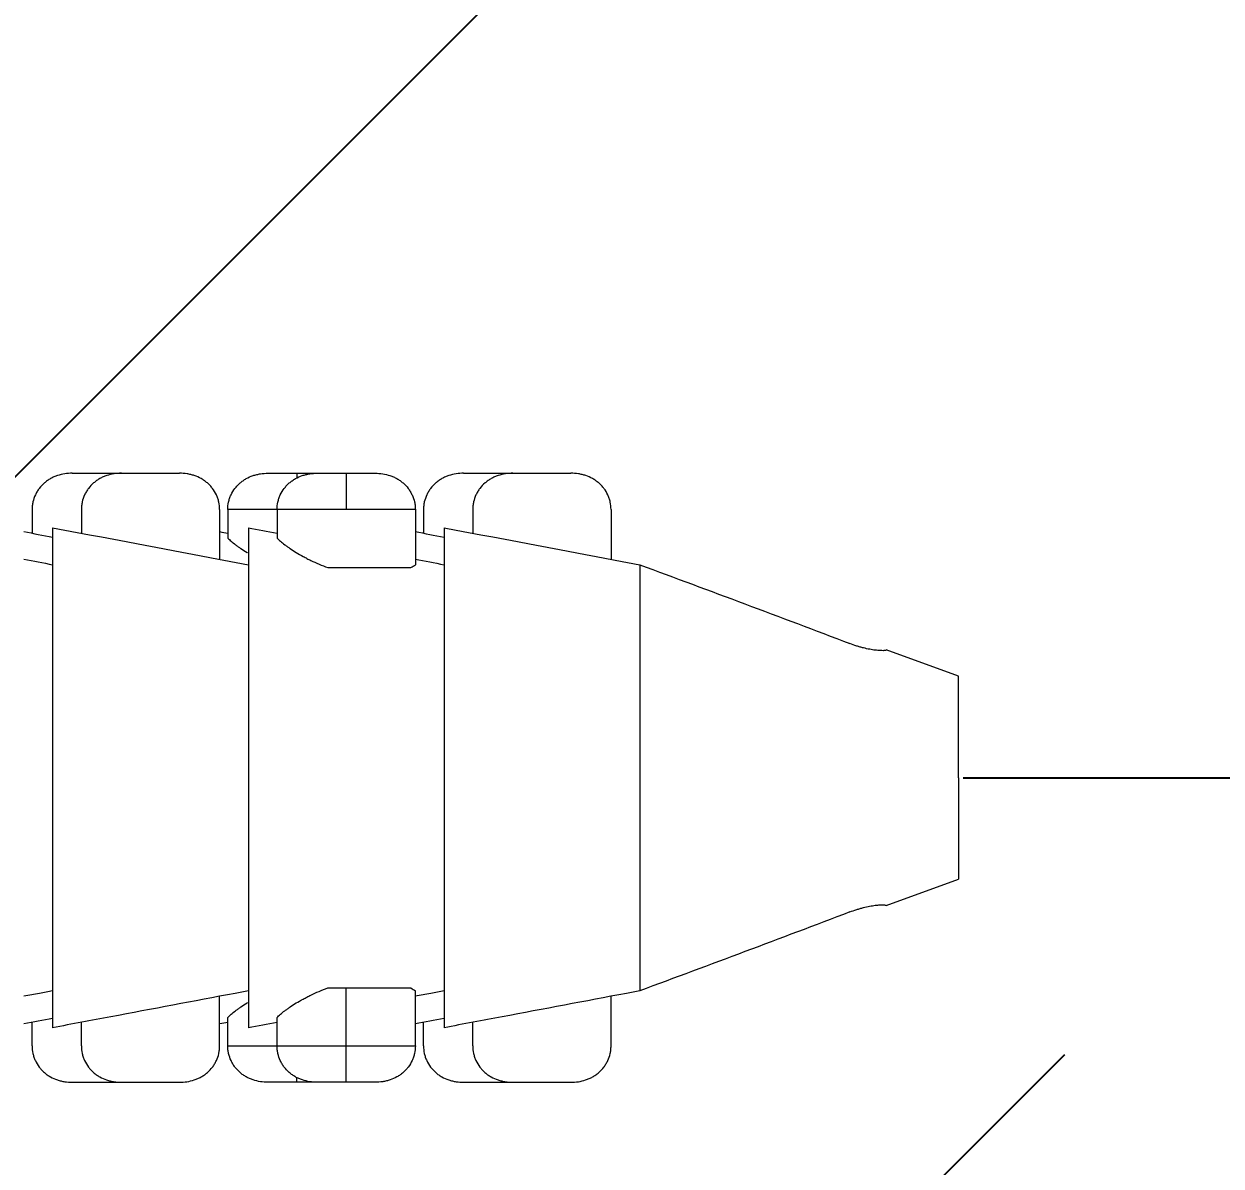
# Model space of a CAD drawing. Header units: millimetres. Extents: x 11618 to 13994, y -5897 to -2537.
# Drawn here: x 13570.53 to 13587.05, y -4683.6 to -4667.84 of the extents above; entities that cross this region are included whole.
import ezdxf

# ---------------------------------------------------------------- set-up
doc = ezdxf.new("R2010")
doc.units = ezdxf.units.MM
doc.layers.add('DIM', color=3, linetype='Continuous', lineweight=13)
doc.layers.add('hatch', color=2, linetype='Continuous')
doc.styles.get("Standard").update_dxf_attribs({"font": 'arial.ttf'})
doc.dimstyles.get("Standard").update_dxf_attribs({"dimtxt": 0.18, "dimasz": 0.18, "dimexe": 0.18, "dimexo": 0.0625, "dimgap": 0.09, "dimtad": 0, "dimtih": 1, "dimtoh": 1, "dimdec": 1, "dimdsep": 46, "dimtxsty": 'Standard', "dimcen": 0.09, "dimadec": 0, "dimazin": 0, "dimtfac": 1, "dimtdec": 1, "dimtofl": 0, "dimtmove": 0, "dimatfit": 3, "dimfxl": 1, "dimtolj": 1, "dimtzin": 0, "dimarcsym": 0})

# ---------------------------------------------------------------- blocks, each defined once
blk = doc.blocks.new('*D31')
at = {"layer": 'Defpoints', "color": 0, "transparency": 16777216}
for p in [(13571.092, -3797.14), (13583.429, -4678.241), (13722.898, -4678.241)]:
    blk.add_point(p, dxfattribs=at)
at = {"layer": 'DIM', "color": 0, "lineweight": -2, "transparency": 16777216}
for p, q in [((13571.155, -3797.14), (13723.078, -3797.14)), ((13722.898, -3815.14), (13722.898, -4228.975)), ((13722.898, -4660.241), (13722.898, -4257.355)), ((13583.491, -4678.241), (13723.078, -4678.241))]:
    blk.add_line(p, q, dxfattribs=at)
at = {"layer": 'DIM', "color": 0, "transparency": 16777216}
for points in [[(13719.898, -3815.14), (13725.898, -3815.14), (13722.898, -3797.14)], [(13719.898, -4660.241), (13725.898, -4660.241), (13722.898, -4678.241)]]:
    blk.add_solid(points, dxfattribs=at)
at = {"layer": 'DIM', "color": 3, "transparency": 16777216, "insert": (13722.898, -4243.165), "char_height": 18, "attachment_point": 5}
blk.add_mtext('\\A1;881', dxfattribs=at)
blk = doc.blocks.new('*D32')
at = {"layer": 'Defpoints', "color": 0, "transparency": 16777216}
for p in [(13723.078, -4678.241), (13723.078, -4678.241), (13583.429, -4821.241)]:
    blk.add_point(p, dxfattribs=at)
at = {"layer": 'DIM', "color": 0, "lineweight": -2, "transparency": 16777216}
for p, q in [((13723.14, -4678.241), (13723.258, -4678.241)), ((13723.078, -4696.241), (13723.078, -4735.545)), ((13723.078, -4803.241), (13723.078, -4763.938)), ((13583.491, -4821.241), (13723.258, -4821.241))]:
    blk.add_line(p, q, dxfattribs=at)
at = {"layer": 'DIM', "color": 0, "transparency": 16777216}
for points in [[(13720.078, -4696.241), (13726.078, -4696.241), (13723.078, -4678.241)], [(13720.078, -4803.241), (13726.078, -4803.241), (13723.078, -4821.241)]]:
    blk.add_solid(points, dxfattribs=at)
at = {"layer": 'DIM', "color": 3, "transparency": 16777216, "insert": (13723.078, -4749.741), "char_height": 18, "attachment_point": 5}
blk.add_mtext('\\A1;143', dxfattribs=at)

msp = doc.modelspace()

# ---------------------------------------------------------------- hatches: boundary and pattern name
at = {"layer": 'hatch'}
h = msp.add_hatch(dxfattribs=at)
h.set_pattern_fill('ANSI31', color=256, scale=5)
h.set_pattern_definition([(45, (-1601.865, 0), (-11.22532, 11.22532), [])])
h.paths.add_polyline_path([(13534.892, -5533.88), (13584.892, -5533.88), (13584.892, -3463.314), (13534.892, -3463.314)])

# ---------------------------------------------------------------- linework, layer by layer
at = {"linetype": 'Continuous', "lineweight": 18, "extrusion": (-1, -2.22045e-16, 0)}
for p, q in [((13571.199, -4674.041), (13571.879, -4674.041)), ((13571.879, -4674.041), (13572.679, -4674.041)), ((13573.899, -4674.041), (13574.299, -4674.041)), ((13574.299, -4674.041), (13574.585, -4674.041)), ((13574.579, -4674.041), (13574.979, -4674.041)), ((13574.979, -4674.041), (13575.379, -4674.041)), ((13576.599, -4674.041), (13577.279, -4674.041)), ((13577.279, -4674.041), (13578.079, -4674.041)), ((13570.645, -4674.541), (13570.645, -4674.868)), ((13571.325, -4674.541), (13571.325, -4674.868)), ((13573.233, -4674.541), (13573.233, -4675.227)), ((13573.345, -4674.541), (13573.345, -4674.935)), ((13574.025, -4674.541), (13574.025, -4674.935)), ((13575.933, -4674.541), (13575.933, -4675.303)), ((13576.045, -4674.541), (13576.045, -4674.868)), ((13576.725, -4674.541), (13576.725, -4674.868)), ((13578.633, -4674.541), (13578.633, -4675.227)), ((13570.929, -4674.793), (13570.929, -4678.241)), ((13573.629, -4674.793), (13573.629, -4678.241)), ((13576.329, -4674.793), (13576.329, -4678.241)), ((13574.727, -4675.341), (13575.871, -4675.341)), ((13579.029, -4675.302), (13579.029, -4678.241)), ((13582.429, -4676.48), (13582.429, -4676.478)), ((13583.429, -4676.841), (13582.429, -4676.478)), ((13583.429, -4678.241), (13583.429, -4676.841)), ((13570.929, -4678.241), (13570.929, -4681.689)), ((13573.629, -4678.241), (13573.629, -4681.689)), ((13576.329, -4678.241), (13576.329, -4681.689)), ((13579.029, -4678.241), (13579.029, -4681.181)), ((13583.429, -4678.241), (13583.429, -4679.641)), ((13582.429, -4680.005), (13583.429, -4679.641)), ((13582.429, -4680.002), (13582.429, -4680.005)), ((13574.727, -4681.141), (13574.979, -4681.141)), ((13574.979, -4681.141), (13575.871, -4681.141)), ((13573.233, -4681.941), (13573.233, -4681.255)), ((13575.933, -4681.941), (13575.933, -4681.18)), ((13578.633, -4681.941), (13578.633, -4681.255)), ((13570.645, -4681.941), (13570.645, -4681.615)), ((13571.325, -4681.941), (13571.325, -4681.615)), ((13573.345, -4681.941), (13573.345, -4681.548)), ((13574.025, -4681.941), (13574.025, -4681.548)), ((13576.045, -4681.941), (13576.045, -4681.615)), ((13576.725, -4681.941), (13576.725, -4681.615)), ((13571.199, -4682.441), (13571.879, -4682.441)), ((13571.879, -4682.441), (13572.679, -4682.441)), ((13574.299, -4682.441), (13573.899, -4682.441)), ((13574.579, -4682.441), (13574.299, -4682.441)), ((13574.979, -4682.441), (13574.579, -4682.441)), ((13575.379, -4682.441), (13574.979, -4682.441)), ((13576.599, -4682.441), (13577.279, -4682.441)), ((13577.279, -4682.441), (13578.079, -4682.441))]:
    msp.add_line(p, q, dxfattribs=at)
at = {"linetype": 'Continuous', "lineweight": 13, "extrusion": (-1, -2.22045e-16, 0)}
for p, q in [((13574.299, -4674.041), (13574.299, -4674.104)), ((13574.979, -4674.041), (13574.979, -4674.541)), ((13574.021, -4674.541), (13573.345, -4674.541)), ((13574.979, -4674.541), (13574.025, -4674.541)), ((13575.933, -4674.541), (13574.979, -4674.541)), ((13574.979, -4681.941), (13574.979, -4681.141)), ((13573.345, -4681.941), (13574.02, -4681.941)), ((13574.025, -4681.941), (13574.979, -4681.941)), ((13574.979, -4682.441), (13574.979, -4681.941)), ((13574.979, -4681.941), (13575.933, -4681.941)), ((13574.299, -4682.441), (13574.299, -4682.377))]:
    msp.add_line(p, q, dxfattribs=at)
at = {"linetype": 'Continuous', "lineweight": 18}
for points, knots in [([(13571.199, -4674.041), (13571.13, -4674.041), (13571.061, -4674.051), (13570.979, -4674.078), (13570.963, -4674.084), (13570.931, -4674.098), (13570.9, -4674.114), (13570.871, -4674.132), (13570.849, -4674.147), (13570.842, -4674.152), (13570.829, -4674.163), (13570.822, -4674.169), (13570.789, -4674.197), (13570.765, -4674.222), (13570.734, -4674.264), (13570.724, -4674.278), (13570.71, -4674.3), (13570.706, -4674.308), (13570.698, -4674.323), (13570.694, -4674.331), (13570.676, -4674.37), (13570.665, -4674.403), (13570.653, -4674.454), (13570.65, -4674.471), (13570.646, -4674.506), (13570.645, -4674.524), (13570.645, -4674.541)], [0, 0, 0, 0, 0.25, 0.25, 0.3125, 0.3125, 0.375, 0.4375, 0.4375, 0.46875, 0.46875, 0.5, 0.5, 0.625, 0.625, 0.6875, 0.6875, 0.71875, 0.71875, 0.75, 0.75, 0.875, 0.875, 0.9375, 0.9375, 1, 1, 1, 1]), ([(13571.879, -4674.041), (13571.809, -4674.041), (13571.741, -4674.051), (13571.658, -4674.078), (13571.642, -4674.084), (13571.61, -4674.098), (13571.579, -4674.114), (13571.55, -4674.132), (13571.529, -4674.147), (13571.522, -4674.152), (13571.508, -4674.163), (13571.501, -4674.169), (13571.468, -4674.197), (13571.445, -4674.222), (13571.413, -4674.264), (13571.403, -4674.278), (13571.39, -4674.3), (13571.386, -4674.308), (13571.377, -4674.323), (13571.373, -4674.331), (13571.355, -4674.37), (13571.344, -4674.403), (13571.333, -4674.454), (13571.33, -4674.471), (13571.326, -4674.506), (13571.325, -4674.524), (13571.325, -4674.541)], [0, 0, 0, 0, 0.25, 0.25, 0.3125, 0.3125, 0.375, 0.4375, 0.4375, 0.46875, 0.46875, 0.5, 0.5, 0.625, 0.625, 0.6875, 0.6875, 0.71875, 0.71875, 0.75, 0.75, 0.875, 0.875, 0.9375, 0.9375, 1, 1, 1, 1]), ([(13573.233, -4674.541), (13573.233, -4674.506), (13573.229, -4674.472), (13573.218, -4674.421), (13573.213, -4674.404), (13573.202, -4674.371), (13573.195, -4674.355), (13573.174, -4674.308), (13573.156, -4674.278), (13573.13, -4674.244), (13573.124, -4674.237), (13573.113, -4674.224), (13573.095, -4674.204), (13573.064, -4674.174), (13573.037, -4674.153), (13573.009, -4674.133), (13572.994, -4674.123), (13572.948, -4674.098), (13572.917, -4674.084), (13572.867, -4674.067), (13572.851, -4674.063), (13572.817, -4674.055), (13572.8, -4674.051), (13572.748, -4674.044), (13572.714, -4674.041), (13572.679, -4674.041)], [0, 0, 0, 0, 0.125, 0.125, 0.1875, 0.1875, 0.25, 0.25, 0.375, 0.375, 0.40625, 0.40625, 0.4375, 0.5, 0.5625, 0.5625, 0.625, 0.625, 0.75, 0.75, 0.8125, 0.8125, 0.875, 0.875, 1, 1, 1, 1]), ([(13573.345, -4674.541), (13573.345, -4674.506), (13573.349, -4674.472), (13573.36, -4674.421), (13573.365, -4674.404), (13573.376, -4674.371), (13573.383, -4674.355), (13573.405, -4674.308), (13573.422, -4674.278), (13573.449, -4674.244), (13573.454, -4674.237), (13573.465, -4674.224), (13573.483, -4674.204), (13573.514, -4674.174), (13573.541, -4674.153), (13573.57, -4674.133), (13573.585, -4674.123), (13573.63, -4674.098), (13573.661, -4674.084), (13573.711, -4674.067), (13573.728, -4674.063), (13573.762, -4674.055), (13573.779, -4674.051), (13573.83, -4674.044), (13573.865, -4674.041), (13573.899, -4674.041)], [0, 0, 0, 0, 0.125, 0.125, 0.1875, 0.1875, 0.25, 0.25, 0.375, 0.375, 0.40625, 0.40625, 0.4375, 0.5, 0.5625, 0.5625, 0.625, 0.625, 0.75, 0.75, 0.8125, 0.8125, 0.875, 0.875, 1, 1, 1, 1]), ([(13574.025, -4674.541), (13574.025, -4674.506), (13574.029, -4674.472), (13574.04, -4674.421), (13574.045, -4674.404), (13574.056, -4674.371), (13574.062, -4674.355), (13574.084, -4674.308), (13574.102, -4674.278), (13574.128, -4674.244), (13574.134, -4674.237), (13574.145, -4674.224), (13574.162, -4674.204), (13574.193, -4674.174), (13574.221, -4674.153), (13574.249, -4674.133), (13574.264, -4674.123), (13574.309, -4674.098), (13574.341, -4674.084), (13574.39, -4674.067), (13574.407, -4674.063), (13574.441, -4674.055), (13574.458, -4674.051), (13574.509, -4674.044), (13574.544, -4674.041), (13574.579, -4674.041)], [0, 0, 0, 0, 0.125, 0.125, 0.1875, 0.1875, 0.25, 0.25, 0.375, 0.375, 0.40625, 0.40625, 0.4375, 0.5, 0.5625, 0.5625, 0.625, 0.625, 0.75, 0.75, 0.8125, 0.8125, 0.875, 0.875, 1, 1, 1, 1]), ([(13575.379, -4674.041), (13575.449, -4674.041), (13575.517, -4674.051), (13575.599, -4674.078), (13575.616, -4674.084), (13575.647, -4674.098), (13575.678, -4674.114), (13575.708, -4674.132), (13575.729, -4674.147), (13575.736, -4674.152), (13575.75, -4674.163), (13575.757, -4674.169), (13575.79, -4674.197), (13575.813, -4674.222), (13575.845, -4674.264), (13575.854, -4674.278), (13575.868, -4674.3), (13575.872, -4674.308), (13575.88, -4674.323), (13575.884, -4674.331), (13575.903, -4674.37), (13575.914, -4674.403), (13575.925, -4674.454), (13575.928, -4674.471), (13575.932, -4674.506), (13575.933, -4674.524), (13575.933, -4674.541)], [0, 0, 0, 0, 0.25, 0.25, 0.3125, 0.3125, 0.375, 0.4375, 0.4375, 0.46875, 0.46875, 0.5, 0.5, 0.625, 0.625, 0.6875, 0.6875, 0.71875, 0.71875, 0.75, 0.75, 0.875, 0.875, 0.9375, 0.9375, 1, 1, 1, 1]), ([(13576.599, -4674.041), (13576.53, -4674.041), (13576.461, -4674.051), (13576.379, -4674.078), (13576.363, -4674.084), (13576.331, -4674.098), (13576.3, -4674.114), (13576.271, -4674.132), (13576.249, -4674.147), (13576.242, -4674.152), (13576.229, -4674.163), (13576.222, -4674.169), (13576.189, -4674.197), (13576.165, -4674.222), (13576.134, -4674.264), (13576.124, -4674.278), (13576.11, -4674.3), (13576.106, -4674.308), (13576.098, -4674.323), (13576.094, -4674.331), (13576.076, -4674.37), (13576.065, -4674.403), (13576.053, -4674.454), (13576.05, -4674.471), (13576.046, -4674.506), (13576.045, -4674.524), (13576.045, -4674.541)], [0, 0, 0, 0, 0.25, 0.25, 0.3125, 0.3125, 0.375, 0.4375, 0.4375, 0.46875, 0.46875, 0.5, 0.5, 0.625, 0.625, 0.6875, 0.6875, 0.71875, 0.71875, 0.75, 0.75, 0.875, 0.875, 0.9375, 0.9375, 1, 1, 1, 1]), ([(13577.279, -4674.041), (13577.209, -4674.041), (13577.141, -4674.051), (13577.058, -4674.078), (13577.042, -4674.084), (13577.01, -4674.098), (13576.979, -4674.114), (13576.95, -4674.132), (13576.929, -4674.147), (13576.922, -4674.152), (13576.908, -4674.163), (13576.901, -4674.169), (13576.868, -4674.197), (13576.845, -4674.222), (13576.813, -4674.264), (13576.803, -4674.278), (13576.79, -4674.3), (13576.786, -4674.308), (13576.777, -4674.323), (13576.773, -4674.331), (13576.755, -4674.37), (13576.744, -4674.403), (13576.733, -4674.454), (13576.73, -4674.471), (13576.726, -4674.506), (13576.725, -4674.524), (13576.725, -4674.541)], [0, 0, 0, 0, 0.25, 0.25, 0.3125, 0.3125, 0.375, 0.4375, 0.4375, 0.46875, 0.46875, 0.5, 0.5, 0.625, 0.625, 0.6875, 0.6875, 0.71875, 0.71875, 0.75, 0.75, 0.875, 0.875, 0.9375, 0.9375, 1, 1, 1, 1]), ([(13578.633, -4674.541), (13578.633, -4674.506), (13578.629, -4674.472), (13578.618, -4674.421), (13578.613, -4674.404), (13578.602, -4674.371), (13578.595, -4674.355), (13578.574, -4674.308), (13578.556, -4674.278), (13578.53, -4674.244), (13578.524, -4674.237), (13578.513, -4674.224), (13578.495, -4674.204), (13578.464, -4674.174), (13578.437, -4674.153), (13578.409, -4674.133), (13578.394, -4674.123), (13578.348, -4674.098), (13578.317, -4674.084), (13578.267, -4674.067), (13578.251, -4674.063), (13578.217, -4674.055), (13578.2, -4674.051), (13578.148, -4674.044), (13578.114, -4674.041), (13578.079, -4674.041)], [0, 0, 0, 0, 0.125, 0.125, 0.1875, 0.1875, 0.25, 0.25, 0.375, 0.375, 0.40625, 0.40625, 0.4375, 0.5, 0.5625, 0.5625, 0.625, 0.625, 0.75, 0.75, 0.8125, 0.8125, 0.875, 0.875, 1, 1, 1, 1]), ([(13573.345, -4674.935), (13573.359, -4674.949), (13573.374, -4674.963), (13573.41, -4674.994), (13573.43, -4675.011), (13573.464, -4675.036), (13573.475, -4675.045), (13573.5, -4675.062), (13573.513, -4675.071), (13573.553, -4675.098), (13573.581, -4675.116), (13573.614, -4675.136), (13573.616, -4675.138), (13573.619, -4675.139)], [0, 0, 0, 0, 0.244671, 0.244671, 0.489341, 0.489341, 0.611677, 0.611677, 0.734012, 0.734012, 0.978683, 0.978683, 1, 1, 1, 1]), ([(13574.025, -4674.935), (13574.038, -4674.949), (13574.054, -4674.963), (13574.089, -4674.994), (13574.109, -4675.011), (13574.143, -4675.036), (13574.155, -4675.045), (13574.179, -4675.062), (13574.192, -4675.071), (13574.232, -4675.098), (13574.26, -4675.116), (13574.32, -4675.153), (13574.352, -4675.171), (13574.403, -4675.198), (13574.42, -4675.207), (13574.455, -4675.226), (13574.473, -4675.235), (13574.528, -4675.261), (13574.566, -4675.278), (13574.644, -4675.311), (13574.685, -4675.326), (13574.727, -4675.341)], [0, 0, 0, 0, 0.125, 0.125, 0.25, 0.25, 0.3125, 0.3125, 0.375, 0.375, 0.5, 0.5, 0.625, 0.625, 0.6875, 0.6875, 0.75, 0.75, 0.875, 0.875, 1, 1, 1, 1]), ([(13579.029, -4675.302), (13579.513, -4675.481), (13579.997, -4675.662), (13580.964, -4676.024), (13581.447, -4676.206), (13581.929, -4676.391)], [0, 0, 0, 0, 0.5, 0.5, 1, 1, 1, 1]), ([(13582.429, -4676.48), (13582.429, -4676.482), (13582.426, -4676.484), (13582.416, -4676.486), (13582.412, -4676.486), (13582.402, -4676.487), (13582.396, -4676.488), (13582.377, -4676.488), (13582.361, -4676.488), (13582.338, -4676.487), (13582.333, -4676.486), (13582.323, -4676.486), (13582.318, -4676.485), (13582.301, -4676.484), (13582.29, -4676.483), (13582.255, -4676.478), (13582.229, -4676.475), (13582.174, -4676.464), (13582.145, -4676.458), (13582.1, -4676.446), (13582.085, -4676.442), (13582.054, -4676.433), (13582.038, -4676.429), (13581.991, -4676.414), (13581.96, -4676.403), (13581.929, -4676.391)], [0, 0, 0, 0, 0.125, 0.125, 0.1875, 0.1875, 0.25, 0.25, 0.375, 0.375, 0.40625, 0.40625, 0.4375, 0.4375, 0.5, 0.5, 0.625, 0.625, 0.75, 0.75, 0.8125, 0.8125, 0.875, 0.875, 1, 1, 1, 1]), ([(13581.929, -4680.092), (13581.447, -4680.276), (13580.964, -4680.458), (13579.997, -4680.821), (13579.513, -4681.001), (13579.029, -4681.181)], [0, 0, 0, 0, 0.5, 0.5, 1, 1, 1, 1]), ([(13581.929, -4680.092), (13581.96, -4680.08), (13581.991, -4680.069), (13582.038, -4680.054), (13582.053, -4680.049), (13582.084, -4680.04), (13582.099, -4680.036), (13582.145, -4680.025), (13582.173, -4680.018), (13582.215, -4680.011), (13582.228, -4680.008), (13582.254, -4680.004), (13582.266, -4680.002), (13582.302, -4679.998), (13582.323, -4679.996), (13582.347, -4679.995), (13582.351, -4679.995), (13582.36, -4679.995), (13582.372, -4679.994), (13582.39, -4679.994), (13582.402, -4679.995), (13582.411, -4679.996), (13582.416, -4679.997), (13582.426, -4679.998), (13582.429, -4680), (13582.429, -4680.002)], [0, 0, 0, 0, 0.125, 0.125, 0.1875, 0.1875, 0.25, 0.25, 0.375, 0.375, 0.4375, 0.4375, 0.5, 0.5, 0.625, 0.625, 0.65625, 0.65625, 0.6875, 0.75, 0.8125, 0.8125, 0.875, 0.875, 1, 1, 1, 1]), ([(13574.025, -4681.548), (13574.038, -4681.534), (13574.054, -4681.519), (13574.089, -4681.488), (13574.109, -4681.472), (13574.143, -4681.446), (13574.155, -4681.438), (13574.179, -4681.42), (13574.192, -4681.411), (13574.232, -4681.384), (13574.26, -4681.366), (13574.32, -4681.33), (13574.352, -4681.311), (13574.403, -4681.284), (13574.42, -4681.275), (13574.455, -4681.257), (13574.473, -4681.248), (13574.528, -4681.221), (13574.566, -4681.204), (13574.644, -4681.172), (13574.685, -4681.156), (13574.727, -4681.141)], [0, 0, 0, 0, 0.125, 0.125, 0.25, 0.25, 0.3125, 0.3125, 0.375, 0.375, 0.5, 0.5, 0.625, 0.625, 0.6875, 0.6875, 0.75, 0.75, 0.875, 0.875, 1, 1, 1, 1]), ([(13570.929, -4681.181), (13570.868, -4681.192), (13570.807, -4681.204), (13570.675, -4681.228), (13570.604, -4681.242), (13570.533, -4681.255)], [0, 0, 0, 0, 0.459752, 0.459752, 1, 1, 1, 1]), ([(13573.629, -4681.181), (13573.568, -4681.192), (13573.507, -4681.204), (13572.875, -4681.323), (13572.303, -4681.431), (13571.464, -4681.589), (13571.196, -4681.639), (13570.929, -4681.689)], [0, 0, 0, 0, 0.067447, 0.067447, 0.702741, 0.702741, 1, 1, 1, 1]), ([(13576.329, -4681.181), (13576.268, -4681.192), (13576.207, -4681.204), (13576.075, -4681.228), (13576.004, -4681.242), (13575.933, -4681.255)], [0, 0, 0, 0, 0.459752, 0.459752, 1, 1, 1, 1]), ([(13579.029, -4681.181), (13578.968, -4681.192), (13578.907, -4681.204), (13578.275, -4681.323), (13577.703, -4681.431), (13576.864, -4681.589), (13576.596, -4681.639), (13576.329, -4681.689)], [0, 0, 0, 0, 0.067447, 0.067447, 0.702741, 0.702741, 1, 1, 1, 1]), ([(13573.345, -4681.548), (13573.359, -4681.534), (13573.374, -4681.519), (13573.41, -4681.488), (13573.43, -4681.472), (13573.464, -4681.446), (13573.475, -4681.438), (13573.5, -4681.42), (13573.513, -4681.411), (13573.553, -4681.384), (13573.581, -4681.366), (13573.614, -4681.346), (13573.616, -4681.345), (13573.619, -4681.343)], [0, 0, 0, 0, 0.244671, 0.244671, 0.489341, 0.489341, 0.611677, 0.611677, 0.734012, 0.734012, 0.978683, 0.978683, 1, 1, 1, 1]), ([(13570.645, -4681.941), (13570.645, -4681.976), (13570.649, -4682.011), (13570.66, -4682.061), (13570.665, -4682.078), (13570.676, -4682.111), (13570.683, -4682.127), (13570.705, -4682.174), (13570.722, -4682.204), (13570.749, -4682.239), (13570.754, -4682.245), (13570.765, -4682.259), (13570.783, -4682.278), (13570.814, -4682.308), (13570.841, -4682.33), (13570.87, -4682.35), (13570.885, -4682.359), (13570.93, -4682.384), (13570.961, -4682.398), (13571.011, -4682.415), (13571.028, -4682.42), (13571.062, -4682.428), (13571.079, -4682.431), (13571.13, -4682.439), (13571.165, -4682.441), (13571.199, -4682.441)], [0, 0, 0, 0, 0.125, 0.125, 0.1875, 0.1875, 0.25, 0.25, 0.375, 0.375, 0.40625, 0.40625, 0.4375, 0.5, 0.5625, 0.5625, 0.625, 0.625, 0.75, 0.75, 0.8125, 0.8125, 0.875, 0.875, 1, 1, 1, 1]), ([(13571.325, -4681.941), (13571.325, -4681.976), (13571.329, -4682.011), (13571.34, -4682.061), (13571.345, -4682.078), (13571.356, -4682.111), (13571.362, -4682.127), (13571.384, -4682.174), (13571.402, -4682.204), (13571.428, -4682.239), (13571.434, -4682.245), (13571.445, -4682.259), (13571.462, -4682.278), (13571.493, -4682.308), (13571.521, -4682.33), (13571.549, -4682.35), (13571.564, -4682.359), (13571.609, -4682.384), (13571.641, -4682.398), (13571.69, -4682.415), (13571.707, -4682.42), (13571.741, -4682.428), (13571.758, -4682.431), (13571.809, -4682.439), (13571.844, -4682.441), (13571.879, -4682.441)], [0, 0, 0, 0, 0.125, 0.125, 0.1875, 0.1875, 0.25, 0.25, 0.375, 0.375, 0.40625, 0.40625, 0.4375, 0.5, 0.5625, 0.5625, 0.625, 0.625, 0.75, 0.75, 0.8125, 0.8125, 0.875, 0.875, 1, 1, 1, 1]), ([(13572.679, -4682.441), (13572.749, -4682.441), (13572.817, -4682.432), (13572.899, -4682.404), (13572.916, -4682.398), (13572.947, -4682.384), (13572.978, -4682.368), (13573.008, -4682.35), (13573.029, -4682.335), (13573.036, -4682.33), (13573.05, -4682.319), (13573.057, -4682.314), (13573.09, -4682.285), (13573.113, -4682.26), (13573.145, -4682.219), (13573.154, -4682.204), (13573.168, -4682.182), (13573.172, -4682.174), (13573.18, -4682.159), (13573.184, -4682.151), (13573.203, -4682.112), (13573.214, -4682.079), (13573.225, -4682.028), (13573.228, -4682.011), (13573.232, -4681.976), (13573.233, -4681.959), (13573.233, -4681.941)], [0, 0, 0, 0, 0.25, 0.25, 0.3125, 0.3125, 0.375, 0.4375, 0.4375, 0.46875, 0.46875, 0.5, 0.5, 0.625, 0.625, 0.6875, 0.6875, 0.71875, 0.71875, 0.75, 0.75, 0.875, 0.875, 0.9375, 0.9375, 1, 1, 1, 1]), ([(13573.899, -4682.441), (13573.83, -4682.441), (13573.761, -4682.432), (13573.679, -4682.404), (13573.663, -4682.398), (13573.631, -4682.384), (13573.6, -4682.368), (13573.571, -4682.35), (13573.549, -4682.335), (13573.542, -4682.33), (13573.529, -4682.319), (13573.522, -4682.314), (13573.489, -4682.285), (13573.465, -4682.26), (13573.434, -4682.219), (13573.424, -4682.204), (13573.41, -4682.182), (13573.406, -4682.174), (13573.398, -4682.159), (13573.394, -4682.151), (13573.376, -4682.112), (13573.365, -4682.079), (13573.353, -4682.028), (13573.35, -4682.011), (13573.346, -4681.976), (13573.345, -4681.959), (13573.345, -4681.941)], [0, 0, 0, 0, 0.25, 0.25, 0.3125, 0.3125, 0.375, 0.4375, 0.4375, 0.46875, 0.46875, 0.5, 0.5, 0.625, 0.625, 0.6875, 0.6875, 0.71875, 0.71875, 0.75, 0.75, 0.875, 0.875, 0.9375, 0.9375, 1, 1, 1, 1]), ([(13574.579, -4682.441), (13574.509, -4682.441), (13574.441, -4682.432), (13574.358, -4682.404), (13574.342, -4682.398), (13574.31, -4682.384), (13574.279, -4682.368), (13574.25, -4682.35), (13574.229, -4682.335), (13574.222, -4682.33), (13574.208, -4682.319), (13574.201, -4682.314), (13574.168, -4682.285), (13574.145, -4682.26), (13574.113, -4682.219), (13574.103, -4682.204), (13574.09, -4682.182), (13574.086, -4682.174), (13574.077, -4682.159), (13574.073, -4682.151), (13574.055, -4682.112), (13574.044, -4682.079), (13574.033, -4682.028), (13574.03, -4682.011), (13574.026, -4681.976), (13574.025, -4681.959), (13574.025, -4681.941)], [0, 0, 0, 0, 0.25, 0.25, 0.3125, 0.3125, 0.375, 0.4375, 0.4375, 0.46875, 0.46875, 0.5, 0.5, 0.625, 0.625, 0.6875, 0.6875, 0.71875, 0.71875, 0.75, 0.75, 0.875, 0.875, 0.9375, 0.9375, 1, 1, 1, 1]), ([(13575.933, -4681.941), (13575.933, -4681.976), (13575.929, -4682.011), (13575.918, -4682.061), (13575.913, -4682.078), (13575.902, -4682.111), (13575.895, -4682.127), (13575.874, -4682.174), (13575.856, -4682.204), (13575.83, -4682.239), (13575.824, -4682.245), (13575.813, -4682.259), (13575.795, -4682.278), (13575.764, -4682.308), (13575.737, -4682.33), (13575.709, -4682.35), (13575.694, -4682.359), (13575.648, -4682.384), (13575.617, -4682.398), (13575.567, -4682.415), (13575.551, -4682.42), (13575.517, -4682.428), (13575.5, -4682.431), (13575.448, -4682.439), (13575.414, -4682.441), (13575.379, -4682.441)], [0, 0, 0, 0, 0.125, 0.125, 0.1875, 0.1875, 0.25, 0.25, 0.375, 0.375, 0.40625, 0.40625, 0.4375, 0.5, 0.5625, 0.5625, 0.625, 0.625, 0.75, 0.75, 0.8125, 0.8125, 0.875, 0.875, 1, 1, 1, 1]), ([(13576.045, -4681.941), (13576.045, -4681.976), (13576.049, -4682.011), (13576.06, -4682.061), (13576.065, -4682.078), (13576.076, -4682.111), (13576.083, -4682.127), (13576.105, -4682.174), (13576.122, -4682.204), (13576.149, -4682.239), (13576.154, -4682.245), (13576.165, -4682.259), (13576.183, -4682.278), (13576.214, -4682.308), (13576.241, -4682.33), (13576.27, -4682.35), (13576.285, -4682.359), (13576.33, -4682.384), (13576.361, -4682.398), (13576.411, -4682.415), (13576.428, -4682.42), (13576.462, -4682.428), (13576.479, -4682.431), (13576.53, -4682.439), (13576.565, -4682.441), (13576.599, -4682.441)], [0, 0, 0, 0, 0.125, 0.125, 0.1875, 0.1875, 0.25, 0.25, 0.375, 0.375, 0.40625, 0.40625, 0.4375, 0.5, 0.5625, 0.5625, 0.625, 0.625, 0.75, 0.75, 0.8125, 0.8125, 0.875, 0.875, 1, 1, 1, 1]), ([(13576.725, -4681.941), (13576.725, -4681.976), (13576.729, -4682.011), (13576.74, -4682.061), (13576.745, -4682.078), (13576.756, -4682.111), (13576.762, -4682.127), (13576.784, -4682.174), (13576.802, -4682.204), (13576.828, -4682.239), (13576.834, -4682.245), (13576.845, -4682.259), (13576.862, -4682.278), (13576.893, -4682.308), (13576.921, -4682.33), (13576.949, -4682.35), (13576.964, -4682.359), (13577.009, -4682.384), (13577.041, -4682.398), (13577.09, -4682.415), (13577.107, -4682.42), (13577.141, -4682.428), (13577.158, -4682.431), (13577.209, -4682.439), (13577.244, -4682.441), (13577.279, -4682.441)], [0, 0, 0, 0, 0.125, 0.125, 0.1875, 0.1875, 0.25, 0.25, 0.375, 0.375, 0.40625, 0.40625, 0.4375, 0.5, 0.5625, 0.5625, 0.625, 0.625, 0.75, 0.75, 0.8125, 0.8125, 0.875, 0.875, 1, 1, 1, 1]), ([(13578.079, -4682.441), (13578.149, -4682.441), (13578.217, -4682.432), (13578.299, -4682.404), (13578.316, -4682.398), (13578.347, -4682.384), (13578.378, -4682.368), (13578.408, -4682.35), (13578.429, -4682.335), (13578.436, -4682.33), (13578.45, -4682.319), (13578.457, -4682.314), (13578.49, -4682.285), (13578.513, -4682.26), (13578.545, -4682.219), (13578.554, -4682.204), (13578.568, -4682.182), (13578.572, -4682.174), (13578.58, -4682.159), (13578.584, -4682.151), (13578.603, -4682.112), (13578.614, -4682.079), (13578.625, -4682.028), (13578.628, -4682.011), (13578.632, -4681.976), (13578.633, -4681.959), (13578.633, -4681.941)], [0, 0, 0, 0, 0.25, 0.25, 0.3125, 0.3125, 0.375, 0.4375, 0.4375, 0.46875, 0.46875, 0.5, 0.5, 0.625, 0.625, 0.6875, 0.6875, 0.71875, 0.71875, 0.75, 0.75, 0.875, 0.875, 0.9375, 0.9375, 1, 1, 1, 1])]:
    msp.add_open_spline(points, degree=3, knots=knots, dxfattribs=at)
for points in [[(13570.533, -4674.846), (13570.665, -4674.871), (13570.797, -4674.896), (13570.929, -4674.921)], [(13570.929, -4674.793), (13571.829, -4674.962), (13572.729, -4675.132), (13573.629, -4675.302)], [(13573.233, -4674.846), (13573.27, -4674.853), (13573.308, -4674.86), (13573.346, -4674.867)], [(13573.629, -4674.793), (13573.761, -4674.818), (13573.893, -4674.843), (13574.025, -4674.867)], [(13575.933, -4674.846), (13576.065, -4674.871), (13576.197, -4674.896), (13576.329, -4674.921)], [(13576.329, -4674.793), (13577.229, -4674.962), (13578.129, -4675.132), (13579.029, -4675.302)], [(13570.533, -4675.227), (13570.665, -4675.252), (13570.797, -4675.277), (13570.929, -4675.302)], [(13575.871, -4675.341), (13575.896, -4675.328), (13575.916, -4675.315), (13575.933, -4675.303)], [(13575.933, -4675.227), (13576.065, -4675.252), (13576.197, -4675.277), (13576.329, -4675.302)], [(13574.727, -4681.141), (13574.851, -4681.141), (13574.975, -4681.141), (13575.098, -4681.141)], [(13575.871, -4681.141), (13575.896, -4681.154), (13575.916, -4681.167), (13575.933, -4681.18)], [(13570.929, -4681.562), (13570.797, -4681.586), (13570.665, -4681.611), (13570.533, -4681.636)], [(13573.346, -4681.615), (13573.308, -4681.622), (13573.27, -4681.629), (13573.233, -4681.636)], [(13574.025, -4681.615), (13573.893, -4681.64), (13573.761, -4681.665), (13573.629, -4681.689)], [(13576.329, -4681.562), (13576.197, -4681.586), (13576.065, -4681.611), (13575.933, -4681.636)]]:
    msp.add_open_spline(points, degree=3, dxfattribs=at)

# ---------------------------------------------------------------- dimensions: what is measured, and where the dimension line sits
at = {"layer": 'DIM', "color": 3}
dim = msp.add_linear_dim(base=(13722.898, -4678.241), p1=(13571.092, -3797.14), p2=(13583.429, -4678.241), angle=90, text='881', dimstyle='Standard', override={"dimtxt": 18, "dimasz": 18, "dimgap": 5, "dimclrt": 3}, dxfattribs=at)
dim.commit()
dim.dimension.update_dxf_attribs({"geometry": '*D31', "text_midpoint": (13722.898, -4243.165), "dimtype": 160})
dim = msp.add_linear_dim(base=(13723.078, -4678.241), p1=(13583.429, -4821.241), p2=(13723.078, -4678.241), angle=90, text='143', dimstyle='Standard', override={"dimtxt": 18, "dimasz": 18, "dimgap": 5, "dimclrt": 3}, dxfattribs=at)
dim.commit()
dim.dimension.update_dxf_attribs({"geometry": '*D32', "text_midpoint": (13723.078, -4749.741)})

doc.saveas('drawing.dxf')
